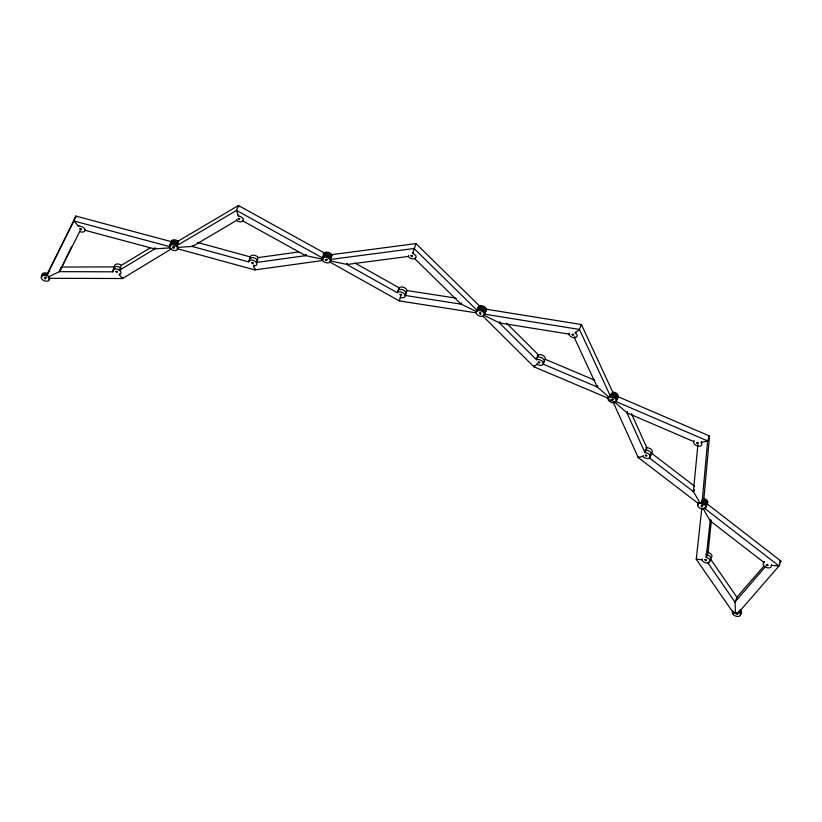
<?xml version="1.0" encoding="UTF-8"?>
<svg xmlns="http://www.w3.org/2000/svg" width="822" height="822" viewBox="0 0 822 822"><rect width="100%" height="100%" fill="white"/><g stroke="black" fill="none" stroke-linecap="round" stroke-linejoin="round"><path stroke-width="1.23" d="M700.395 502.448L700.097 503.208L693.419 491.515L697.868 445.082M703.92 498.502L709.54 436.009L618.041 396.707L616.14 401.619L707.629 440.921L702.019 503.424L703.92 498.502A4.336 2.661 21.2 0 1 707.619 501.235A4.336 2.661 21.2 0 1 706.396 503.958M701.844 507.934L696.275 559.268L701.834 559.71A4.336 2.661 21.2 0 0 706.406 562.916A4.336 2.661 21.2 0 0 710.054 560.912A4.336 2.661 21.2 0 0 706.18 557.326L710.342 519.607M711.41 520.213L708.081 552.415L706.18 557.326M738.022 612.071L737.344 613.983L736.327 612.883L735.598 613.664L737.303 614.034L778.999 565.957L780.9 561.046L706.899 503.722L705.646 506.948M400.622 296.465L399.276 300.914L476.154 312.843L476.513 311.918M479.432 305.856L477.531 310.767L414.062 248.511L329.91 259.536A4.336 2.661 21.2 0 0 323.097 257.481A4.336 2.661 21.2 0 0 324.844 262.31A4.336 2.661 21.2 0 0 330.413 260.913L347.018 264.478L408.298 256.443A4.336 2.661 21.2 0 0 415.326 258.365A4.336 2.661 21.2 0 0 412.685 253.392L415.963 243.6L479.432 305.856A4.336 2.661 21.2 0 1 485.042 307.192A4.336 2.661 21.2 0 1 485.483 311.024M415.706 244.514L415.963 243.6L331.821 254.625L329.91 259.536M737.375 613.931L737.396 613.87A4.336 2.672 21.2 0 0 733.522 613.109L696.275 559.268L696.635 558.344M48.498 276.007L48.138 276.932A4.336 2.661 21.2 0 1 47.029 281.206A4.336 2.661 21.2 0 1 41.11 277.538A4.336 2.661 21.2 0 1 46.453 275.894L75.871 216.083L171.243 241.627A4.336 2.661 21.2 0 1 174.274 239.808A4.336 2.661 21.2 0 1 178.816 241.945M49.556 277.374L49.197 278.288L122.488 278.514L170.884 249.23L171.243 248.306M60.355 269.195L59.4 271.65L112.902 271.815A4.336 2.661 21.2 0 1 115.142 268.897A4.336 2.661 21.2 0 1 120.464 271.281A4.336 2.661 21.2 0 1 119.221 274.651L122.488 278.514L122.961 277.281M60.468 268.886L60.951 267.664M61.188 267.047L114.803 266.903M48.138 276.932L59.636 271.537L71.555 246.641M59.636 271.537L79.672 231.568A4.336 2.661 21.2 0 0 84.974 229.667A4.336 2.661 21.2 0 0 78.48 226.348L78.902 225.269M79.672 231.568L80.022 230.643M85.375 229.369L85.015 230.283L154.464 248.891L169.681 247.905L170.031 246.98M112.902 271.815L113.261 270.89M113.611 269.965L113.857 269.359M114.207 268.434L114.69 267.201M150.056 247.967L121.348 265.331L119.447 270.253L154.783 248.871L155.132 247.956M119.221 274.651L119.58 273.726M154.464 248.891L154.824 247.977M171.243 241.627L169.332 246.549L73.959 220.995L46.453 275.894M170.308 246.292L170.575 245.603M177.655 246.487L177.295 247.412A4.336 2.661 21.2 0 1 173.689 250.484A4.336 2.661 21.2 0 1 169.538 245.881A4.336 2.661 21.2 0 1 176.124 246.107L178.025 241.195L238.452 205.51L324.413 253.032A4.336 2.661 21.2 0 1 328.656 252.457A4.336 2.661 21.2 0 1 332.222 255.457M177.994 247.874L177.634 248.789L254.799 269.914L322.604 260.523L323.539 258.046A4.336 2.661 21.2 0 1 325.738 254.625A4.336 2.661 21.2 0 1 331.256 257.861M192.554 245.521L192.194 246.446L248.532 261.858A4.336 2.661 21.2 0 1 252.57 260.184A4.336 2.661 21.2 0 1 256.813 263.595A4.336 2.661 21.2 0 1 253.577 265.917L254.799 269.914L255.282 268.681M177.295 247.412L192.512 246.425L192.872 245.501M192.512 246.425L236.51 220.44L236.87 219.515M236.51 220.44A4.336 2.661 21.2 0 0 243.189 220.45A4.336 2.661 21.2 0 0 238.246 215.96L238.606 215.045M243.302 219.885L242.88 220.954L305.476 255.56L322.09 259.125L324.413 253.032M248.532 261.858L250.433 256.947L197.619 242.49M253.577 265.917L253.936 264.992M298.448 252.005L258.231 257.574L256.33 262.485L305.825 255.632L306.185 254.717M305.476 255.56L305.835 254.635M324.269 256.228L324.032 256.834A4.336 2.661 21.2 0 1 326.272 253.392A4.336 2.661 21.2 0 1 331.759 256.711M330.413 260.913L330.763 259.988M330.423 260.954L329.982 262.105L399.276 300.914L399.636 299.989M347.038 263.482L346.678 264.396L397.262 292.724A4.336 2.661 21.2 0 1 402.482 292.56A4.336 2.661 21.2 0 1 404.999 296.475A4.336 2.661 21.2 0 1 400.273 297.389M347.018 264.478L347.377 263.554M408.298 256.443L408.647 255.519M397.262 292.724L399.173 287.813L354.909 263.03M412.685 253.392L413.045 252.467M415.079 257.748L414.72 258.673L460.937 304.006L476.411 311.589L476.955 310.202M398.762 289.221A4.336 2.661 21.2 0 1 402.472 287.042A4.336 2.661 21.2 0 1 407.034 290.546L405.133 295.458L461.255 304.171L461.615 303.246M460.937 304.006L461.296 303.092M477.993 307.52L478.199 306.976M483.418 315.206L483.028 316.203L533.91 366.787L608.157 398.218L608.516 397.293M575.595 332.006L575.236 332.931A4.336 2.661 21.2 0 1 575.184 337.626A4.336 2.661 21.2 0 1 568.865 334.092L499.642 322.954L484.168 315.381A4.336 2.661 21.2 0 1 477.49 314.898A4.336 2.661 21.2 0 1 478.414 310.572A4.336 2.661 21.2 0 1 484.425 314.148L486.336 309.236L581.39 324.536L612.698 392.053A4.336 2.661 21.2 0 1 617.671 394.437A4.336 2.661 21.2 0 1 616.777 397.725M484.168 315.381L486.069 310.469M499.684 321.875L499.324 322.799L536.468 359.717A4.336 2.661 21.2 0 1 542.068 361.074A4.336 2.661 21.2 0 1 542.489 364.906A4.336 2.661 21.2 0 1 536.972 364.28L533.91 366.787L534.382 365.554M499.642 322.954L500.002 322.029M536.468 359.717L538.379 354.806L506.65 323.272M536.972 364.28L537.321 363.355M537.136 355.803A4.336 2.661 21.2 0 1 542.304 355.135A4.336 2.661 21.2 0 1 545.109 359.224L543.198 364.136L597.409 387.08L597.769 386.155M568.865 334.092L569.225 333.177M574.784 336.63L574.362 337.698L597.162 386.864L609.153 397.293L609.513 396.379M597.162 386.864L597.522 385.939M612.698 392.053L610.787 396.964L579.479 329.447L581.39 324.536L580.589 325.193M613.993 401.547L613.489 402.852L638.201 457.505L698.525 503.66L698.947 502.581M701.526 441.548L701.166 442.472A4.336 2.661 21.2 0 1 698.412 446.182A4.336 2.661 21.2 0 1 693.768 441.568L627.145 412.952L615.154 402.523L615.514 401.598M616.88 398.064L617.815 398.259M627.258 411.812L626.898 412.736L644.941 452.634A4.336 2.661 21.2 0 1 650.068 455.306A4.336 2.661 21.2 0 1 648.322 458.471A4.336 2.661 21.2 0 1 642.866 456.395L638.201 457.505L638.56 456.58M627.145 412.952L627.505 412.028M642.866 456.395L643.225 455.47M644.941 452.634L646.852 447.723L631.44 413.641M651.363 453.302L649.524 458.06L693.562 491.751L694.158 490.22M693.768 441.568L694.128 440.654M693.419 491.515L694.138 489.665M703.447 509.075A4.336 2.661 21.2 0 1 697.611 505.325A4.336 2.661 21.2 0 1 703.077 503.794A4.336 2.661 21.2 0 1 704.988 508.633L778.999 565.957L771.293 565.331A4.336 2.661 21.2 0 1 766.268 567.488A4.336 2.661 21.2 0 1 764.008 562.515L710.116 520.768L703.447 509.075L703.796 508.15M704.988 508.633L705.41 507.564M710.116 520.768L710.475 519.853M701.834 559.71L702.194 558.796M708.317 561.868L707.896 562.936L735.063 602.249L736.964 597.101L763.525 566.543M733.491 613.109L733.851 612.184M735.762 612.287L735.402 613.202L735.063 602.012L765.775 566.173M764.008 562.515L764.368 561.59M771.293 565.331L771.653 564.416M779.595 562.546L780.9 561.046L779.451 560.933M575.236 332.931L579.479 329.447L484.425 314.148M176.124 246.107L236.541 210.422L238.452 205.51L238.873 206.897M707.352 554.46L707.372 555.61M708.328 436.297L709.54 436.009L707.629 440.921L701.166 442.472M407.034 290.546L456.148 298.17M703.149 501.8L702.584 501.821L703.272 501.831M322.964 253.988L324.002 254.214A4.336 2.661 21.2 0 0 324.022 254.481M173.586 247.042C170.493 246.877 175.22 249.713 174.172 247.36C171.089 245.501 176.155 247.854 173.781 247.021M701.957 505.551C698.566 506.301 705.276 507.575 701.454 505.088M480.654 312.863C477.13 311.795 482.391 316.789 480.5 312.905M702.091 505.509L703.211 505.109L701.556 505.201M704.012 500.701L702.81 500.752L703.252 501.708M545.109 359.224L594.799 380.257M322.512 257.944L236.541 210.422L238.246 215.96M45.21 277.466L46.042 277.733L45.128 277.415M694.549 486.141L651.425 453.148A4.336 2.661 21.2 0 0 651.168 449.408A4.336 2.661 21.2 0 0 645.681 447.867M76.713 217.08L75.871 216.083L73.959 220.995L78.48 226.348M710.372 558.847L736.974 597.337M736.964 597.101L737.026 599.197M177.603 248.604A4.336 2.661 21.2 0 1 177.079 248.984M169.918 246.158A4.336 2.661 21.2 0 1 172.271 243.497A4.336 2.661 21.2 0 1 177.388 245.634M49.885 278.165A4.336 2.661 21.2 0 1 48.888 279.583M41.655 276.654A4.336 2.661 21.2 0 1 43.237 274.25A4.336 2.661 21.2 0 1 47.655 275.021M48.364 270.972A4.336 2.661 21.2 0 1 49.752 271.774M170.904 243.795A4.336 2.661 21.2 0 1 173.175 241.052A4.336 2.661 21.2 0 1 178.374 243.209M249.96 261.006A4.336 2.661 21.2 0 1 252.22 257.594A4.336 2.661 21.2 0 1 257.707 260.903M250.772 258.324A4.336 2.661 21.2 0 1 252.755 255.169A4.336 2.661 21.2 0 1 258.231 257.574M170.575 245.346A4.336 2.661 21.2 0 1 172.445 242.305A4.336 2.661 21.2 0 1 177.829 244.36M113.878 269.411A4.336 2.661 21.2 0 1 115.912 266.462A4.336 2.661 21.2 0 1 121.235 268.589M114.71 266.647A4.336 2.661 21.2 0 1 116.519 264.057A4.336 2.661 21.2 0 1 121.348 265.331M49.587 278.216A4.336 2.661 21.2 0 1 48.981 278.535M42.292 275.853A4.336 2.661 21.2 0 1 43.474 273.099A4.336 2.661 21.2 0 1 48.118 273.788M476.75 310.613A4.336 2.661 21.2 0 1 482.617 310.182A4.336 2.661 21.2 0 1 484.055 314.713M477.695 308.764A4.336 2.661 21.2 0 1 483.5 309.206A4.336 2.661 21.2 0 1 484.682 313.377M322.656 258.427A4.336 2.661 21.2 0 1 326.858 256.043A4.336 2.661 21.2 0 1 330.732 260.44M477.962 307.747A4.336 2.661 21.2 0 1 483.655 307.777A4.336 2.661 21.2 0 1 485.319 312.011M615.154 402.523A4.336 2.661 21.2 0 1 608.393 400.232A4.336 2.661 21.2 0 1 611.845 397.067A4.336 2.661 21.2 0 1 616.14 401.619M611.178 393.409A4.336 2.661 21.2 0 1 616.551 394.95A4.336 2.661 21.2 0 1 616.942 398.629M536.293 358.084A4.336 2.661 21.2 0 1 542.602 358.289A4.336 2.661 21.2 0 1 542.818 362.728M610.664 394.642A4.336 2.661 21.2 0 1 615.945 396.07A4.336 2.661 21.2 0 1 616.634 399.739M397.786 291.461A4.336 2.661 21.2 0 1 403.15 289.971A4.336 2.661 21.2 0 1 405.369 294.718M767.81 565.238A4.336 2.661 21.2 0 1 767.214 565.033M764.07 562.001A4.336 2.661 21.2 0 1 764.028 561.786M701.567 502.016A4.336 2.661 21.2 0 1 706.026 504.616A4.336 2.661 21.2 0 1 704.916 507.657M698.32 504.934A4.336 2.661 21.2 0 1 698.299 503.126M610.181 395.875A4.336 2.661 21.2 0 1 615.565 397.375A4.336 2.661 21.2 0 1 616.017 401.074M614.424 401.598A4.336 2.661 21.2 0 1 612.986 401.537M611.28 401.002A4.336 2.661 21.2 0 1 609.534 399.821M608.732 398.762A4.336 2.661 21.2 0 1 608.486 397.519M702.276 499.529A4.336 2.661 21.2 0 1 706.992 502.18A4.336 2.661 21.2 0 1 705.615 505.273M740.119 609.605A4.336 2.661 21.2 0 1 740.077 613.829M739.348 610.623A4.336 2.661 21.2 0 1 740.211 614.774M732.803 611.794A4.336 2.661 21.2 0 1 732.813 610.962M706.776 552.199A4.336 2.661 21.2 0 1 711.431 554.593A4.336 2.661 21.2 0 1 710.711 557.789M738.629 611.681A4.336 2.672 21.2 0 1 740.026 615.781A4.336 2.672 21.2 0 1 734.395 615.503A4.336 2.672 21.2 0 1 732.782 611.393M705.821 554.655A4.336 2.661 21.2 0 1 710.465 557.028A4.336 2.661 21.2 0 1 709.807 560.224M701.752 500.752A4.336 2.661 21.2 0 1 706.375 503.187A4.336 2.661 21.2 0 1 705.595 506.352M644.736 450.322A4.336 2.661 21.2 0 1 650.521 452.172A4.336 2.661 21.2 0 1 649.822 455.891M251.717 262.732C253.33 265.485 254.347 261.17 251.717 262.732M704.937 559.782C706.766 562.484 707.352 558.251 704.947 559.72M115.881 271.558C117.608 274.281 118.317 270.048 115.902 271.496M645.321 455.316C646.801 458.018 648.055 453.888 645.332 455.244M702.245 502.191L702.255 502.129M400.037 294.543C401.691 297.276 402.564 293.033 400.047 294.492M538.246 362.163C540.013 364.947 540.619 360.57 538.246 362.163M44.306 278C45.868 280.692 46.895 276.644 44.337 277.877M79.909 228.896C81.388 231.609 82.745 227.509 79.919 228.835M611.198 399.626C612.739 402.318 613.839 398.28 611.239 399.513M696.799 443.007C698.268 445.74 699.512 441.609 696.82 442.945M238.185 218.601C239.705 221.385 240.856 217.09 238.185 218.601M766.279 564.724C767.789 567.478 768.95 563.265 766.279 564.724M572.05 334.472C573.417 337.205 574.886 333.115 572.061 334.41M325.296 259.721C326.673 262.444 328.122 258.416 325.317 259.66M411 255.663C412.644 258.447 413.517 254.173 411 255.663M613.15 399.338L612.102 399.091L613.109 399.348M327.105 259.464L326.519 259.372L327.084 259.464"/></g></svg>
